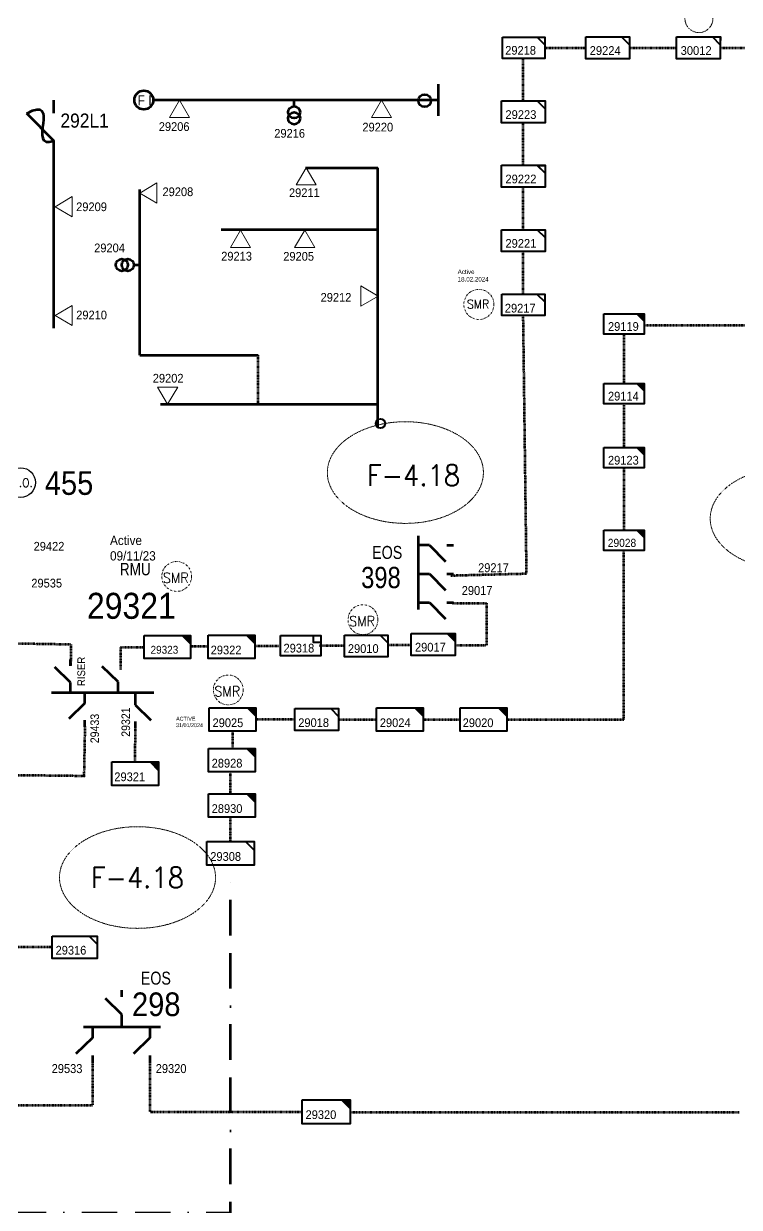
# Model space of a CAD drawing. Header units: metres. Extents: x 65984 to 144644, y -19036 to 23726.
# Drawn here: x 112658 to 112960, y 20996 to 21496 of the extents above; entities that cross this region are included whole.
import ezdxf
from ezdxf.enums import TextEntityAlignment as Align

# ---------------------------------------------------------------- set-up
doc = ezdxf.new("R2010")
doc.units = ezdxf.units.M
doc.header["$MEASUREMENT"] = 0
for name, pattern in [('( Border )', [1.75, 0.5, -0.25, 0.5, -0.25, 0, -0.25]), ('DGN Style 3', [0.013877, 0, -0.013877]), ('DGN Style 4', [1.6, 0.8, -0.4, 0, -0.4])]:
    doc.linetypes.add(name, pattern=pattern)
doc.layers.get('0').update_dxf_attribs({"color": 95, "lineweight": 40})
for name, color, linetype, lineweight in [('ABS NUMBER', 112, 'Continuous', 30), ('d_eos', 111, 'Continuous', 40), ('d_eos no', 121, 'Continuous', 40), ('d_fco', 5, 'Continuous', 40), ('d_fco text', 95, 'Continuous', 40), ('d_oh branch', 94, 'Continuous', 40), ('d_switch', 95, 'Continuous', 40), ('d_tf', 1, 'Continuous', 40), ('d_tf no', 6, 'Continuous', 40), ('d_tf_200', 1, 'Continuous', 40), ('d_ug cable', 95, 'Continuous', 40), ('d_ug main line', 95, 'Continuous', 40), ('d_unit sub', 7, 'Continuous', 40), ('EARTH FAULT INDICATOR', 95, 'Continuous', 40), ('FDR 4  18', 74, 'Continuous', 40), ('fedr no', 95, 'Continuous', 40), ('O H MAIN FEEDER', 4, 'Continuous', 100), ('SW N O', 114, 'Continuous', 30)]:
    doc.layers.add(name, color=color, linetype=linetype, lineweight=lineweight)
doc.styles.add('NASKHF', font='naskhf.shx', dxfattribs={"height": 8})
doc.styles.add('Style-Andalus', font='andlso.ttf')
doc.styles.add('Style-Arial', font='arial.ttf')
doc.styles.add('Style-ENGINEERING', font='ENGINEERING.shx')
doc.styles.add('Style-msdefault', font='msdefault.shx')
doc.styles.add('Style-simplex', font='simplex.shx')
doc.styles.add('Style-STANDARD', font='STANDARD.shx')

# ---------------------------------------------------------------- blocks, each defined once
blk = doc.blocks.new('TF_8')
at = {"color": 0, "linetype": 'ByBlock', "lineweight": -2}
blk.add_line((6.3, 4.95), (9.9, 1.35), dxfattribs=at)
blk.add_3dface([(-10.1, 4.95), (9.9, 4.95), (9.9, -5.05), (-10.1, -5.05)], dxfattribs=at)
blk = doc.blocks.new('TFU_71')
at = {"layer": 'd_tf_200', "color": 251, "linetype": 'Continuous', "lineweight": 53}
blk.add_line((0, 10), (0, 0), dxfattribs=at)
for centre in [(0, 30), (0, 20)]:
    blk.add_circle(centre, 10, dxfattribs=at)
blk = doc.blocks.new('TFU_9')
at = {"layer": 'd_tf_200', "color": 1, "linetype": 'Continuous', "lineweight": 53}
blk.add_line((0, 10), (0, 0), dxfattribs=at)
for centre in [(0, 30), (0, 20)]:
    blk.add_circle(centre, 10, dxfattribs=at)
blk = doc.blocks.new('exist.us-1000kva')
at = {"color": 0, "linetype": 'ByBlock', "lineweight": -2, "flags": 128}
blk.add_lwpolyline([(39.99, 12.92), (32.8, 20), (40, 20)], close=True, dxfattribs=at)
at = {"color": 0, "linetype": 'ByBlock', "lineweight": -2, "extrusion": (0, 0, -1)}
blk.add_solid([(-39.99, 12.92), (-32.8, 20), (-40, 20)], dxfattribs=at)
at = {"color": 0, "linetype": 'ByBlock', "lineweight": -2, "xscale": 2, "yscale": 2}
blk.add_blockref('TF_8', (20.2, 10.1), dxfattribs=at)
blk = doc.blocks.new('TF3')
at = {"color": 0, "linetype": 'ByBlock', "lineweight": -2}
for p, q in [((11.3, 9), (18.3, 9)), ((18.3, 9), (18.3, 2))]:
    blk.add_line(p, q, dxfattribs=at)
at = {"color": 0, "linetype": 'ByBlock', "lineweight": -2, "flags": 128}
blk.add_lwpolyline([(18.3, 2), (11.3, 2), (11.3, 9)], dxfattribs=at)
at = {"color": 0, "linetype": 'ByBlock', "lineweight": -2}
blk.add_3dface([(-21.7, 9), (18.3, 9), (18.3, -11), (-21.7, -11)], dxfattribs=at)
blk = doc.blocks.new('*U847')
at = {"layer": 'd_eos', "color": 7, "linetype": 'Continuous', "lineweight": 211, "ltscale": 0.638341}
for p, q in [((2.81, 10.59), (-3.99, 17.6)), ((-4.63, 10.59), (-7.46, 10.59)), ((7.46, 10.59), (2.81, 10.59)), ((7.46, 13.65), (7.46, -17.57)), ((2.81, -1.55), (-3.99, 5.45)), ((-4.63, -1.55), (-7.46, -1.55)), ((7.46, -1.55), (2.81, -1.55)), ((2.81, -13.69), (-3.99, -6.69)), ((-4.64, -13.69), (-7.46, -13.69)), ((7.46, -13.7), (2.81, -13.7))]:
    blk.add_line(p, q, dxfattribs=at)
blk = doc.blocks.new('*U854')
at = {"layer": 'd_fco', "color": 251, "linetype": 'Continuous', "lineweight": 100}
blk.add_line((-4.6, 4.21), (-10.13, 4.21), dxfattribs=at)
at = {"layer": 'd_fco', "color": 251, "linetype": 'Continuous', "lineweight": 100, "flags": 128}
blk.add_lwpolyline([(13.02, 4.21), (7.07, 4.21), (-4.4, -7.26)], dxfattribs=at)
at = {"layer": 'd_fco', "color": 251, "linetype": 'Continuous', "lineweight": 100}
blk.add_open_spline([(-4.4, -7.26), (-13, 7.69), (11.58, -7.67), (7.07, 4.21)], degree=3, dxfattribs=at)
blk = doc.blocks.new('*U906')
at = {"layer": 'EARTH FAULT INDICATOR', "color": 2, "linetype": 'Continuous', "lineweight": 100}
blk.add_circle((0.02, 0.13), 4, dxfattribs=at)
at = {"layer": 'EARTH FAULT INDICATOR', "color": 2, "lineweight": 140, "style": 'Style-Andalus', "width": 0.9}
blk.add_text('F I', height=4.234, dxfattribs=at).set_placement((-2.61, 2.11), align=Align.TOP_LEFT)
blk = doc.blocks.new('TRA1_593')
at = {"layer": 'd_tf', "color": 251, "linetype": 'Continuous', "lineweight": 0, "ltscale": 0.000426762, "flags": 128}
blk.add_lwpolyline([(10.1, -17.1), (0.1, -0.1), (-9.9, -17.1)], close=True, dxfattribs=at)
blk = doc.blocks.new('TRA1_592')
at = {"layer": 'd_tf', "color": 251, "linetype": 'Continuous', "lineweight": 0, "ltscale": 0.000426762, "xscale": 1.000046566207833, "yscale": 1.000046566207833, "zscale": 1.000046566207833, "rotation": 180}
blk.add_blockref('TRA1_593', (0, 0), dxfattribs=at)
blk = doc.blocks.new('TRA1_569')
at = {"layer": 'd_tf', "color": 1, "linetype": 'Continuous', "lineweight": 0, "ltscale": 0.000426762, "flags": 128}
blk.add_lwpolyline([(10, -17.1), (0, -0.1), (-10, -17.1)], close=True, dxfattribs=at)
blk = doc.blocks.new('TRA1_568')
at = {"layer": 'd_tf', "color": 1, "linetype": 'Continuous', "lineweight": 0, "ltscale": 0.000426762, "xscale": 1.000046566207833, "yscale": 1.000046566207833, "zscale": 1.000046566207833, "rotation": 180}
blk.add_blockref('TRA1_569', (0, 0), dxfattribs=at)
blk = doc.blocks.new('TRA1_567')
at = {"layer": 'd_tf', "color": 1, "linetype": 'Continuous', "lineweight": 0, "ltscale": 0.000426762, "flags": 128}
blk.add_lwpolyline([(9.9, -17), (-0.1, 0), (-10.1, -17)], close=True, dxfattribs=at)
blk = doc.blocks.new('TRA1_566')
at = {"layer": 'd_tf', "color": 1, "linetype": 'Continuous', "lineweight": 0, "ltscale": 0.000426762, "xscale": 1.000046566207833, "yscale": 1.000046566207833, "zscale": 1.000046566207833, "rotation": 180}
blk.add_blockref('TRA1_567', (0, 0), dxfattribs=at)
blk = doc.blocks.new('*U892')
at = {"layer": 'SW N O', "color": 3}
blk.add_circle((0, 0), 16.8, dxfattribs=at)
at = {"layer": 'SW N O', "color": 3, "style": 'Style-STANDARD'}
blk.add_text('N.O.', height=9.6, dxfattribs=at).set_placement((1.7, -0.2), align=Align.MIDDLE_CENTER)

msp = doc.modelspace()

# ---------------------------------------------------------------- linework, layer by layer
at = {"layer": 'd_eos', "color": 7, "linetype": 'Continuous', "lineweight": 211, "ltscale": 0.611533}
for p, q in [((112677.47, 21217.52), (112670.77, 21224.03)), ((112677.47, 21224.65), (112677.47, 21227.36)), ((112697.55, 21217.8), (112690.84, 21224.32)), ((112677.47, 21213.06), (112677.47, 21217.52)), ((112697.55, 21213.35), (112697.55, 21217.8)), ((112669.32, 21213.35), (112712.66, 21213.35)), ((112683.4, 21208.7), (112676.69, 21202.19)), ((112683.4, 21213.15), (112683.4, 21208.7)), ((112704.74, 21212.63), (112704.74, 21208.18)), ((112704.74, 21208.18), (112711.45, 21201.67)), ((112683.4, 21201.57), (112683.4, 21198.86)), ((112704.74, 21201.05), (112704.74, 21198.34))]:
    msp.add_line(p, q, dxfattribs=at)
at = {"layer": 'd_eos', "color": 7, "linetype": 'Continuous', "lineweight": 211, "ltscale": 0.638341}
for p, q in [((112699.18, 21077.14), (112692.18, 21083.93)), ((112699.18, 21084.58), (112699.18, 21087.41)), ((112699.18, 21072.49), (112699.18, 21077.14)), ((112682.87, 21071.88), (112715.49, 21071.88)), ((112686.73, 21071.88), (112686.73, 21067.24)), ((112711.02, 21071.88), (112711.02, 21067.23)), ((112686.73, 21067.24), (112679.73, 21060.44)), ((112711.02, 21067.23), (112704.02, 21060.44)), ((112686.73, 21059.79), (112686.73, 21056.97)), ((112711.02, 21059.79), (112711.02, 21056.96))]:
    msp.add_line(p, q, dxfattribs=at)
at = {"layer": 'd_oh branch', "color": 251, "linetype": 'Continuous', "lineweight": 100}
msp.add_line((112670.35, 21367.45), (112670.35, 21442.69), dxfattribs=at)
at = {"layer": 'd_oh branch', "color": 1, "linetype": 'Continuous', "lineweight": 100}
for p, q in [((112776.81, 21435.29), (112807.47, 21435.29)), ((112807.47, 21325.5), (112807.47, 21435.29)), ((112706.72, 21356.04), (112706.72, 21426.19)), ((112741.12, 21409.24), (112807.47, 21409.26)), ((112706.72, 21356.04), (112756.82, 21356.04)), ((112715.55, 21335.3), (112807.47, 21335.3))]:
    msp.add_line(p, q, dxfattribs=at)
at = {"layer": 'd_ug cable', "color": 251, "linetype": 'DGN Style 3', "lineweight": 100}
for p, q in [((112878.19, 21486.11), (112895.45, 21486.11)), ((112913.94, 21486.11), (112933.95, 21486.11)), ((112952.43, 21486.11), (112972.44, 21486.11)), ((112649.02, 21234.23), (112677.57, 21233.74)), ((112677.57, 21233.74), (112677.46, 21224.58)), ((112698.61, 21232.58), (112698.59, 21222.97)), ((112698.61, 21232.58), (112708.65, 21232.46)), ((112728.16, 21232.95), (112735.66, 21232.86)), ((112765.53, 21232.97), (112755.69, 21232.97)), ((112683.49, 21199.16), (112683.08, 21177.72)), ((112704.81, 21200.42), (112704.62, 21184.13)), ((112631.99, 21178.7), (112683.51, 21178.09)), ((112669.69, 21105.53), (112648.78, 21105.53))]:
    msp.add_line(p, q, dxfattribs=at)
at = {"layer": 'd_ug cable', "color": 194, "linetype": 'DGN Style 3', "lineweight": 100}
for p, q in [((112911.64, 21364.99), (112911.64, 21344.05)), ((113025.76, 21368.64), (112920.17, 21368.64)), ((112911.64, 21335.51), (112911.64, 21316.93)), ((112911.64, 21308.39), (112911.64, 21281.98)), ((112772.29, 21201.87), (112755.91, 21201.87)), ((112790.87, 21201.87), (112806.91, 21201.87)), ((112746.02, 21196.92), (112746.02, 21189.7))]:
    msp.add_line(p, q, dxfattribs=at)
at = {"layer": 'd_ug cable', "color": 1, "linetype": 'DGN Style 3', "lineweight": 100}
msp.add_line((112756.82, 21335.3), (112756.82, 21356.04), dxfattribs=at)
at = {"layer": 'd_ug cable', "color": 251, "linetype": 'DGN Style 3', "lineweight": 100, "flags": 128}
for points in [[(112869.03, 21463.61), (112869.03, 21481.61), (112869.03, 21481.61)], [(112869.03, 21436.37), (112869.03, 21454.37), (112869.03, 21454.37)], [(112869.03, 21409.14), (112869.03, 21427.13), (112869.03, 21427.13)], [(112869.03, 21381.9), (112869.03, 21399.9), (112869.03, 21399.9)], [(112838.44, 21262.86), (112870.45, 21263.67), (112869.03, 21372.83), (112869.03, 21372.83)], [(112839.12, 21251.07), (112853.51, 21251.07), (112853.51, 21233.23)], [(112793.52, 21233.1), (112782.7, 21233.1)], [(112821.34, 21233.42), (112811.93, 21233.42)], [(112853.23, 21233.18), (112840.35, 21233.18)]]:
    msp.add_lwpolyline(points, dxfattribs=at)
at = {"layer": 'd_ug cable', "color": 194, "linetype": 'DGN Style 3', "lineweight": 100, "flags": 128}
for points in [[(112862.1, 21201.87), (112911.64, 21201.87), (112911.64, 21273.44)], [(112826.7, 21201.87), (112842.31, 21201.87)], [(112745.11, 21170.48), (112745.11, 21179.4)], [(112745.11, 21150.23), (112745.11, 21160.59)]]:
    msp.add_lwpolyline(points, dxfattribs=at)
at = {"layer": 'd_ug cable', "color": 3, "linetype": 'DGN Style 3', "lineweight": 140, "flags": 128}
for points in [[(112686.73, 21056.97), (112686.73, 21038.55), (112593.68, 21038.55)], [(112711.02, 21056.96), (112711.02, 21035.89), (112775.5, 21035.89)], [(112795.84, 21035.71), (112960.46, 21035.71)]]:
    msp.add_lwpolyline(points, dxfattribs=at)
at = {"layer": 'd_ug cable', "color": 2, "linetype": 'DGN Style 3', "lineweight": 13}
msp.add_circle((112943.37, 21498.45), 5.91, dxfattribs=at)
at = {"layer": 'd_ug cable', "color": 2, "linetype": 'DGN Style 4', "lineweight": 13}
for centre, radius in [((112850.25, 21377.52), 6.36), ((112722.37, 21262.43), 6.32), ((112801.19, 21244.13), 6.32), ((112744.18, 21214.41), 6.32)]:
    msp.add_circle(centre, radius, dxfattribs=at)
at = {"layer": 'd_ug main line', "color": 194, "linetype": '( Border )', "lineweight": 140, "ltscale": 30, "flags": 128}
msp.add_lwpolyline([(111708.02, 20547.14), (112117.6, 20547.14), (112117.6, 20993.15), (112745.11, 20993.15), (112745.11, 21140.21)], dxfattribs=at)
at = {"layer": 'd_unit sub', "color": 251, "linetype": 'Continuous', "lineweight": 40, "flags": 128}
for points in [[(112913.94, 21487.4), (112910.56, 21490.73), (112913.94, 21490.73)], [(112952.43, 21487.4), (112949.05, 21490.73), (112952.44, 21490.73)], [(112878.27, 21460.29), (112874.89, 21463.61), (112878.27, 21463.61)], [(112878.27, 21433.05), (112874.89, 21436.37), (112878.27, 21436.37)], [(112878.27, 21405.81), (112874.89, 21409.14), (112878.27, 21409.14)]]:
    msp.add_lwpolyline(points, close=True, dxfattribs=at)
at = {"layer": 'FDR 4  18', "color": 1, "linetype": 'Continuous'}
msp.add_circle((112808.56, 21327.15), 1.97, dxfattribs=at)
at = {"layer": 'fedr no', "color": 82, "linetype": 'DGN Style 3', "lineweight": 13, "true_color": 0x1dc70e}
for centre in [(112819.14, 21306.39), (112981.17, 21286.91), (112705.78, 21135.05)]:
    msp.add_ellipse(centre, major_axis=(33.02, 0), ratio=0.651175, dxfattribs=at)
at = {"layer": 'O H MAIN FEEDER', "color": 251, "lineweight": 211, "ltscale": 0.498271}
msp.add_line((112833.15, 21457.31), (112833.15, 21470.7), dxfattribs=at)
at = {"layer": 'O H MAIN FEEDER', "color": 251, "lineweight": 211, "ltscale": 0.498271, "flags": 128}
msp.add_lwpolyline([(112833.15, 21464), (112712.43, 21464)], dxfattribs=at)
at = {"layer": 'O H MAIN FEEDER', "color": 251, "lineweight": 211, "ltscale": 0.488306}
msp.add_circle((112827.29, 21463.75), 2.66, dxfattribs=at)

# ---------------------------------------------------------------- block references
at = {"layer": 'd_eos', "color": 7, "linetype": 'Continuous', "lineweight": 211, "ltscale": 0.638341, "rotation": 180}
msp.add_blockref('*U847', (112832.1, 21262.04), dxfattribs=at)
at = {"layer": 'd_fco', "color": 251, "linetype": 'Continuous', "lineweight": 100, "rotation": 269.9999999995591}
msp.add_blockref('*U854', (112666.15, 21453.87), dxfattribs=at)
at = {"layer": 'd_tf', "color": 251, "linetype": 'Continuous', "lineweight": 0, "ltscale": 0.000426762, "xscale": 0.4267622666565712, "yscale": 0.4267622666565712, "zscale": 0.4267622666565712}
for p, rotation in [((112723.47, 21463.94), 180), ((112808.97, 21463.94), 180), ((112670.86, 21418.81), 270), ((112670.86, 21372.81), 270)]:
    msp.add_blockref('TRA1_592', p, dxfattribs=dict(at, rotation=rotation))
at = {"layer": 'd_tf', "color": 1, "linetype": 'Continuous', "lineweight": 0, "ltscale": 0.000426762, "xscale": 0.4267622666565712, "yscale": 0.4267622666565712, "zscale": 0.4267622666565712}
for name, p, rotation in [('TRA1_568', (112777.17, 21435.38), 180), ('TRA1_566', (112706.69, 21424.68), 270), ('TRA1_568', (112749.38, 21408.94), 180), ('TRA1_568', (112776.52, 21408.94), 180), ('TRA1_568', (112807.65, 21381.07), 89.99999999999999)]:
    msp.add_blockref(name, p, dxfattribs=dict(at, rotation=rotation))
at = {"layer": 'd_tf', "color": 1, "linetype": 'Continuous', "lineweight": 0, "ltscale": 0.000426762, "extrusion": (0, 0, -1), "xscale": 0.4267622666565712, "yscale": 0.4267622666565712, "zscale": 0.4267622666565712}
msp.add_blockref('TRA1_568', (-112718.52, 21335.25), dxfattribs=at)
at = {"layer": 'd_tf_200', "color": 251, "linetype": 'Continuous', "lineweight": 53, "xscale": 0.2560573599939425, "yscale": 0.2560573599939425, "zscale": 0.2560573599939425, "rotation": 179.9999999999998}
msp.add_blockref('TFU_71', (112772.04, 21463.94), dxfattribs=at)
at = {"layer": 'd_tf_200', "color": 1, "linetype": 'Continuous', "lineweight": 53, "xscale": 0.2560573599939425, "yscale": 0.2560573599939425, "zscale": 0.2560573599939425, "rotation": 89.99999999999982}
msp.add_blockref('TFU_9', (112706.79, 21394.22), dxfattribs=at)
at = {"layer": 'd_unit sub', "color": 251, "linetype": 'Continuous', "lineweight": 40, "zscale": 0.4267622666565712}
for p, xscale, yscale in [((112869.28, 21486.15), 0.9000992402983907, 0.9000992402983907), ((112679.29, 21105.58), 0.9499141909342078, 0.9499141909342078)]:
    msp.add_blockref('TF_8', p, dxfattribs=dict(at, xscale=xscale, yscale=yscale))
at = {"layer": 'd_unit sub', "color": 251, "linetype": 'Continuous', "lineweight": 40, "rotation": 359.9999999999999}
for name, p, xscale, yscale, zscale in [('TF_8', (112904.79, 21486.15), 0.9242148358488185, 0.9242148358488185, 0.4267622666565712), ('TF_8', (112943.28, 21486.15), 0.9242148358488185, 0.9242148358488185, 0.4267622666565712), ('TF_8', (112869.12, 21459.04), 0.9242148358488185, 0.9242148358488185, 0.4267622666565712), ('TF_8', (112869.12, 21431.8), 0.9242148358488185, 0.9242148358488185, 0.4267622666565712), ('TF_8', (112869.12, 21404.56), 0.9242148358488185, 0.9242148358488185, 0.4267622666565712), ('exist.us-1000kva', (112708.65, 21227.74), 0.4870199483388631, 0.4870199483388631, 0.3840860399909141), ('exist.us-1000kva', (112735.66, 21227.69), 0.4946700160430497, 0.4946700160430497, 0.4267622666565712), ('TF3', (112775.5, 21233.58), 0.4266530155163069, 0.4266530155163069, 0.1300771388769227), ('exist.us-1000kva', (112821.57, 21228.95), 0.4668189213912093, 0.4668189213912093, 0.4267622666565712), ('exist.us-1000kva', (112694.87, 21174.05), 0.4946700160430497, 0.4946700160430497, 0.4267622666565712)]:
    msp.add_blockref(name, p, dxfattribs=dict(at, xscale=xscale, yscale=yscale, zscale=zscale))
at = {"layer": 'd_unit sub', "color": 51, "linetype": 'Continuous', "lineweight": 40, "xscale": 0.9067250046404132, "yscale": 0.9067250046404132, "zscale": 0.4267622666565712}
msp.add_blockref('TF_8', (112869.12, 21377.41), dxfattribs=at)
at = {"layer": 'd_unit sub', "color": 194, "linetype": 'Continuous', "lineweight": 40, "zscale": 0.4267622666565712, "rotation": 359.9999999999999}
for p, xscale, yscale in [((112903.1, 21364.99), 0.4267622666565712, 0.4267622666565712), ((112903.1, 21335.51), 0.4267622666565712, 0.4267622666565712), ((112903.1, 21308.39), 0.4267622666565712, 0.4267622666565712), ((112903.1, 21273.44), 0.4267622666565712, 0.4267622666565712), ((112806.91, 21196.92), 0.4946700160430497, 0.4946700160430497), ((112842.31, 21196.92), 0.4946700160430497, 0.4946700160430497), ((112735.76, 21179.81), 0.4946700160430497, 0.4946700160430497), ((112735.76, 21160.59), 0.4946700160430497, 0.4946700160430497)]:
    msp.add_blockref('exist.us-1000kva', p, dxfattribs=dict(at, xscale=xscale, yscale=yscale))
at = {"layer": 'd_unit sub', "color": 2, "linetype": 'Continuous', "lineweight": 40, "xscale": 0.9145179676180397, "yscale": 0.9145179676180397, "zscale": 0.4267622666565712}
msp.add_blockref('TF_8', (112802.68, 21233.1), dxfattribs=at)
at = {"layer": 'd_unit sub', "color": 131, "linetype": 'Continuous', "lineweight": 40, "xscale": 0.4946700160430497, "yscale": 0.4946700160430497, "zscale": 0.4267622666565712, "rotation": 359.9999999999999}
msp.add_blockref('exist.us-1000kva', (112736.13, 21196.92), dxfattribs=at)
at = {"layer": 'd_unit sub', "color": 194, "linetype": 'Continuous', "lineweight": 40, "zscale": 0.4267622666565712}
for p, xscale, yscale in [((112781.67, 21201.92), 0.9292167630952154, 0.9292167630952154), ((112745.21, 21145.27), 1.001395332859651, 1.001395332859651)]:
    msp.add_blockref('TF_8', p, dxfattribs=dict(at, xscale=xscale, yscale=yscale))
at = {"layer": 'd_unit sub', "color": 3, "linetype": 'Continuous', "lineweight": 40, "xscale": 0.5077489890280112, "yscale": 0.5077489890280112, "zscale": 0.4267622666565712, "rotation": 359.9999999999999}
msp.add_blockref('exist.us-1000kva', (112775.5, 21030.82), dxfattribs=at)
at = {"layer": 'EARTH FAULT INDICATOR', "color": 2, "linetype": 'Continuous', "lineweight": 100}
msp.add_blockref('*U906', (112708.41, 21463.87), dxfattribs=at)
at = {"layer": 'SW N O', "color": 3, "xscale": 0.3745213096084339, "yscale": 0.3745213096084339, "zscale": 0.3745213096084339}
msp.add_blockref('*U892', (112656.29, 21302.13), dxfattribs=at)

# ---------------------------------------------------------------- texts
at = {"layer": 'ABS NUMBER', "color": 7, "lineweight": 140, "style": 'Style-Arial', "width": 0.88}
msp.add_text('455', height=10, dxfattribs=at).set_placement((112666.55, 21306.95), align=Align.TOP_LEFT)
at = {"layer": 'd_eos no', "color": 7, "linetype": 'Continuous', "lineweight": 53, "style": 'Style-msdefault', "width": 0.818182}
for p in [(112805.1, 21275.35), (112707.19, 21095.23)]:
    msp.add_text('EOS', height=5.5, dxfattribs=at).set_placement(p, align=Align.TOP_LEFT)
at = {"layer": 'd_eos no', "color": 2, "linetype": 'Continuous', "lineweight": 53, "style": 'Style-msdefault', "width": 0.818182}
msp.add_text('RMU', height=5.269, dxfattribs=at).set_placement((112698.27, 21268.17), align=Align.TOP_LEFT)
at = {"layer": 'd_eos no', "color": 7, "linetype": 'Continuous', "lineweight": 140}
for s, height, style, width, p in [('398', 9, 'Style-msdefault', 0.833333, (112800.43, 21266.49)), ('298', 10, 'Style-Arial', 0.88, (112703.45, 21086.43))]:
    msp.add_text(s, height=height, dxfattribs=dict(at, style=style, width=width)).set_placement(p, align=Align.TOP_LEFT)
at = {"layer": 'd_eos no', "color": 2, "linetype": 'Continuous', "lineweight": 140, "style": 'Style-Arial', "width": 0.88}
msp.add_text('29321', height=11, dxfattribs=at).set_placement((112684.37, 21255.51), align=Align.TOP_LEFT)
at = {"layer": 'd_fco text', "color": 251, "linetype": 'Continuous', "lineweight": 80, "style": 'Style-msdefault', "width": 0.916667}
msp.add_text('292L1', height=6, dxfattribs=at).set_placement((112673.15, 21458.3), align=Align.TOP_LEFT)
at = {"layer": 'd_switch', "color": 7, "linetype": 'Continuous', "lineweight": 30, "style": 'Style-ENGINEERING', "width": 0.921053}
for s, p in [('29217', (112849.91, 21268.02)), ('29017', (112842.99, 21258.39))]:
    msp.add_text(s, height=3.8, dxfattribs=at).set_placement(p, align=Align.TOP_LEFT)
at = {"layer": 'd_switch', "color": 3, "linetype": 'Continuous', "lineweight": 30, "style": 'Style-ENGINEERING', "width": 0.921053}
for s, height, p in [('RISER', 3.309, (112680.31, 21216.03)), ('29433', 3.64, (112685.85, 21191.86)), ('29321', 3.64, (112698.99, 21194.59))]:
    msp.add_text(s, height=height, rotation=90, dxfattribs=at).set_placement(p, align=Align.TOP_LEFT)
at = {"layer": 'd_switch', "color": 40, "linetype": 'Continuous', "lineweight": 30, "style": 'Style-ENGINEERING', "width": 0.921053}
for s, p in [('29533', (112669.44, 21056.12)), ('29320', (112713.49, 21056.12))]:
    msp.add_text(s, height=3.8, dxfattribs=at).set_placement(p, align=Align.TOP_LEFT)
at = {"layer": 'd_tf no', "color": 251, "linetype": 'Continuous', "lineweight": 40, "style": 'Style-msdefault'}
for s, height, width, p in [('29218', 3.7, 0.945946, (112861.39, 21486.86)), ('29224', 3.7, 0.953514, (112897.14, 21486.79)), ('30012', 3.7, 0.953514, (112935.63, 21486.79)), ('29223', 3.7, 0.953514, (112861.47, 21459.68)), ('29206', 3.7, 0.945946, (112714.77, 21454.61)), ('29220', 3.7, 0.945946, (112800.95, 21454.4)), ('29216', 3.7, 0.945946, (112763.65, 21451.76)), ('29222', 3.7, 0.953514, (112861.47, 21432.44)), ('29209', 3.7, 0.945946, (112679.81, 21420.69)), ('29221', 3.7, 0.953514, (112861.47, 21405.2)), ('29210', 3.7, 0.945946, (112679.83, 21374.9)), ('29422', 3.7, 0.945946, (112661.8, 21277.04)), ('29535', 3.7, 0.945946, (112660.83, 21261.46)), ('29318', 3.7, 0.945946, (112767.57, 21233.96)), ('29017', 3.7, 0.945946, (112823.21, 21234.36)), ('29323', 3.33, 0.945946, (112711.3, 21233.08)), ('29322', 3.7, 0.945946, (112736.75, 21233.16)), ('29321', 3.7, 0.945946, (112695.96, 21179.52)), ('29316', 3.7, 0.945946, (112671.1, 21106.14))]:
    msp.add_text(s, height=height, dxfattribs=dict(at, width=width)).set_placement(p, align=Align.TOP_LEFT)
at = {"layer": 'd_tf no', "color": 1, "linetype": 'Continuous', "lineweight": 40, "style": 'Style-msdefault', "width": 0.945946}
for s, p in [('29208', (112716.35, 21427.04)), ('29211', (112769.87, 21426.63)), ('29204', (112687.42, 21403.28)), ('29213', (112741.19, 21399.78)), ('29205', (112767.46, 21399.72)), ('29212', (112783.26, 21382.36)), ('29202', (112712.23, 21348.14))]:
    msp.add_text(s, height=3.7, dxfattribs=at).set_placement(p, align=Align.TOP_LEFT)
at = {"layer": 'd_tf no', "color": 1, "linetype": 'Continuous', "lineweight": 13, "style": 'Style-simplex', "width": 0.909091}
for height, p in [(3.709, (112849.9, 21377.64)), (4.299, (112721.99, 21261.85)), (4.299, (112800.81, 21243.55)), (4.299, (112743.79, 21213.83))]:
    msp.add_text('SMR', height=height, dxfattribs=at).set_placement(p, align=Align.MIDDLE_CENTER)
at = {"layer": 'd_tf no', "color": 121, "linetype": 'Continuous', "lineweight": 40, "style": 'Style-msdefault', "width": 0.945946}
msp.add_text('29217', height=3.7, dxfattribs=at).set_placement((112861.23, 21377.8), align=Align.TOP_LEFT)
at = {"layer": 'd_tf no', "color": 194, "linetype": 'Continuous', "lineweight": 40, "style": 'Style-msdefault', "width": 0.945946}
for s, height, p in [('29119', 3.7, (112904.89, 21370.04)), ('29114', 3.7, (112904.89, 21340.57)), ('29123', 3.7, (112904.89, 21313.45)), ('29028', 3.417, (112904.8, 21278.36)), ('29018', 3.7, (112773.8, 21202.42)), ('29024', 3.7, (112808.32, 21202.39)), ('29020', 3.7, (112843.4, 21202.39)), ('28928', 3.7, (112737.16, 21185.28)), ('28930', 3.7, (112737.16, 21166.06)), ('29308', 3.7, (112736.57, 21145.8))]:
    msp.add_text(s, height=height, dxfattribs=at).set_placement(p, align=Align.TOP_LEFT)
at = {"layer": 'd_tf no', "color": 2, "linetype": 'Continuous', "lineweight": 40, "style": 'Style-msdefault', "width": 0.945946}
msp.add_text('29010', height=3.7, dxfattribs=at).set_placement((112794.8, 21233.77), align=Align.TOP_LEFT)
at = {"layer": 'd_tf no', "color": 131, "linetype": 'Continuous', "lineweight": 40, "style": 'Style-msdefault', "width": 0.945946}
msp.add_text('29025', height=3.7, dxfattribs=at).set_placement((112737.53, 21202.39), align=Align.TOP_LEFT)
at = {"layer": 'd_tf no', "color": 3, "linetype": 'Continuous', "lineweight": 40, "style": 'Style-msdefault', "width": 0.945946}
msp.add_text('29320', height=3.7, dxfattribs=at).set_placement((112776.89, 21036.57), align=Align.TOP_LEFT)
at = {"layer": 'd_tf no', "color": 121, "linetype": 'Continuous', "lineweight": 40, "insert": (112841.27, 21392.3), "char_height": 1.9069, "attachment_point": 1, "style": 'NASKHF'}
msp.add_mtext('\\Fmsdefault;\\H1x;\\W0.945946;Active\\P18.02.2024', dxfattribs=at)
at = {"layer": 'd_tf no', "color": 121, "linetype": 'DGN Style 3', "lineweight": 13, "insert": (112694.14, 21279.66), "char_height": 3.9296, "attachment_point": 1, "style": 'NASKHF'}
msp.add_mtext('\\Fmsdefault;\\H1x;\\W0.945946;Active \\P09/11/23', dxfattribs=at)
at = {"layer": 'd_tf no', "color": 131, "linetype": 'Continuous', "lineweight": 40, "insert": (112722.11, 21203.07), "char_height": 1.6462, "attachment_point": 1, "style": 'NASKHF'}
msp.add_mtext('\\Fmsdefault;\\H1x;\\W0.945946;ACTIVE\\P31/01/2024', dxfattribs=at)
at = {"layer": 'fedr no', "color": 6, "linetype": 'Continuous', "lineweight": 40, "char_height": 8.852, "attachment_point": 5, "style": 'Style-STANDARD'}
for insert in [(112822.61, 21305.17), (112705.78, 21135.05)]:
    msp.add_mtext('F-4.18', dxfattribs=dict(at, insert=insert))

doc.saveas('drawing.dxf')
